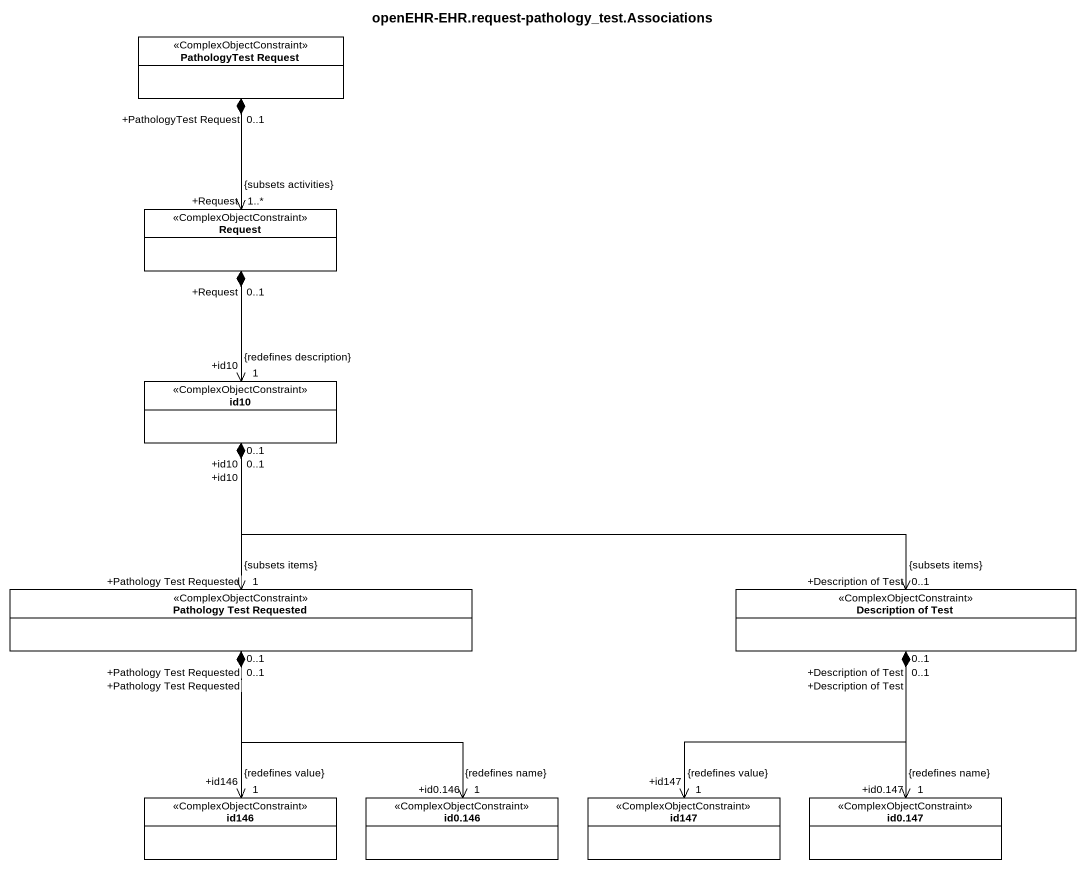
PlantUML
@startuml
title openEHR-EHR.request-pathology_test.Associations
hide circle
hide empty members
class "PathologyTest Request" as PathologyTest_Request <<ComplexObjectConstraint>>
class Request <<ComplexObjectConstraint>>
class id10 <<ComplexObjectConstraint>>
class "Pathology Test Requested" as Pathology_Test_Requested <<ComplexObjectConstraint>>
class "Description of Test" as Description_of_Test <<ComplexObjectConstraint>>
class id146 <<ComplexObjectConstraint>>
class "id0.146" as id0_146 <<ComplexObjectConstraint>>
class id147 <<ComplexObjectConstraint>>
class "id0.147" as id0_147 <<ComplexObjectConstraint>>
PathologyTest_Request "+PathologyTest Request\n0..1" *--> "+Request\n1..*\n{subsets activities}" Request
Request "+Request\n0..1" *--> "+id10\n1\n{redefines description}" id10
id10 "+id10\n0..1" *--> "+Pathology Test Requested\n1\n{subsets items}" Pathology_Test_Requested
id10 "+id10\n0..1" *-right-> "+Description of Test\n0..1\n{subsets items}" Description_of_Test
Pathology_Test_Requested "+Pathology Test Requested\n0..1" *--> "+id146\n1\n{redefines value}" id146
Pathology_Test_Requested "+Pathology Test Requested\n0..1" *--> "+id0.146\n1\n{redefines name}" id0_146
Description_of_Test "+Description of Test\n0..1" *--> "+id147\n1\n{redefines value}" id147
Description_of_Test "+Description of Test\n0..1" *--> "+id0.147\n1\n{redefines name}" id0_147
@enduml
